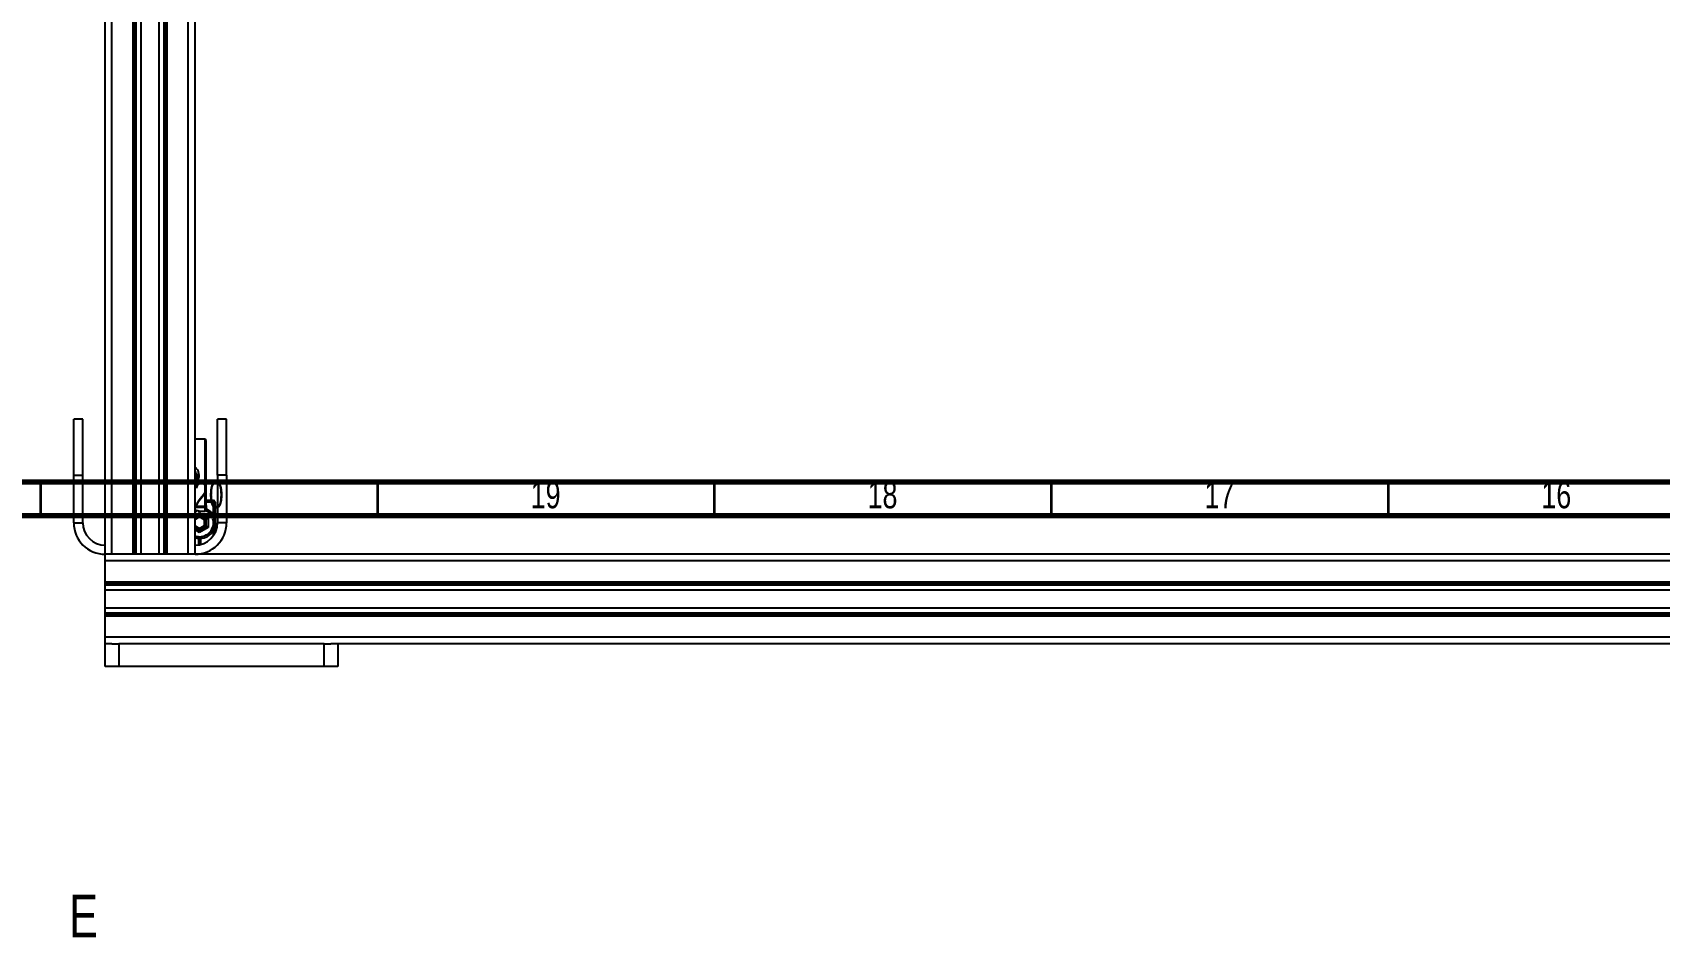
# Model space of a CAD drawing. Header units: millimetres. Extents: x -300 to 1184, y 5 to 1469.
# Drawn here: x 198.3 to 439.7, y 768.4 to 902.7 of the extents above; entities that cross this region are included whole.
import ezdxf

# ---------------------------------------------------------------- set-up
doc = ezdxf.new("R2010")
doc.units = ezdxf.units.MM
doc.styles.add('SLDTEXTSTYLE1', font='TXT', dxfattribs={"width": 0.75})

msp = doc.modelspace()

# ---------------------------------------------------------------- linework, layer by layer
at = {"color": 7, "linetype": 'Continuous', "lineweight": 25}
for p, q in [((210.06, 825.28), (210.06, 1069.94)), ((213.19, 825.28), (213.19, 1069.94)), ((213.32, 825.28), (213.32, 1069.94)), ((213.46, 825.28), (213.46, 1069.94)), ((213.52, 825.28), (213.52, 1069.94)), ((213.66, 825.28), (213.66, 1069.94)), ((214.38, 825.28), (214.38, 1069.94)), ((217.06, 825.28), (217.06, 1069.94)), ((217.79, 825.28), (217.79, 1069.94)), ((217.92, 825.28), (217.92, 1069.94)), ((217.99, 825.28), (217.99, 1069.94)), ((218.12, 825.28), (218.12, 1069.94)), ((218.26, 825.28), (218.26, 1069.94)), ((221.39, 825.28), (221.39, 1069.94)), ((222.39, 825.28), (222.39, 1069.94)), ((209.06, 825.28), (209.06, 1040.94)), ((205.72, 845.33), (204.39, 845.33)), ((204.39, 836.99), (204.39, 845.33)), ((205.72, 836.99), (205.72, 845.33)), ((227.06, 845.33), (225.72, 845.33)), ((225.72, 836.99), (225.72, 845.33)), ((227.06, 836.99), (227.06, 845.33)), ((223.89, 842.33), (222.39, 842.33)), ((224.06, 842.16), (223.89, 842.33)), ((223.89, 831.66), (223.89, 842.33)), ((224.06, 831.83), (224.06, 842.16)), ((204.39, 836.99), (205.72, 836.99)), ((204.39, 829.94), (204.39, 836.99)), ((205.72, 829.94), (205.72, 836.99)), ((222.43, 837.54), (222.39, 837.6)), ((222.58, 837.3), (222.43, 837.54)), ((227.06, 836.99), (225.72, 836.99)), ((225.72, 836.99), (225.72, 829.94)), ((227.06, 836.99), (227.06, 829.94)), ((224.06, 833.28), (225.12, 833.28)), ((225.12, 833.01), (225.12, 833.28)), ((225.39, 833.01), (225.12, 833.28)), ((222.39, 831.65), (222.62, 831.65)), ((222.39, 831.01), (223.06, 831.4)), ((223.06, 831.1), (222.39, 830.71)), ((223.06, 830.8), (222.39, 830.41)), ((222.59, 831.64), (222.6, 831.65)), ((222.62, 831.65), (222.66, 831.68)), ((223, 831.66), (223.89, 831.66)), ((223.06, 831.4), (224.32, 830.67)), ((223.06, 831.1), (223.06, 831.4)), ((224.06, 830.52), (223.06, 831.1)), ((223.06, 831.1), (223.06, 830.8)), ((223.8, 830.37), (223.06, 830.8)), ((223.89, 831.66), (224.06, 831.83)), ((225.12, 833.01), (224.06, 833.01)), ((224.06, 830.52), (224.32, 830.67)), ((224.32, 830.67), (224.32, 829.22)), ((225.12, 831.03), (225.12, 833.01)), ((225.12, 833.01), (225.39, 833.01)), ((225.39, 833.01), (225.39, 828.49)), ((204.39, 829.94), (205.72, 829.94)), ((222.39, 829.47), (223.06, 829.09)), ((222.39, 829.17), (223.06, 828.79)), ((223.06, 828.49), (222.39, 828.87)), ((223.06, 829.09), (223.8, 829.52)), ((223.06, 828.79), (224.06, 829.37)), ((224.32, 829.22), (223.06, 828.49)), ((223.06, 829.09), (223.06, 828.79)), ((223.06, 828.49), (223.06, 828.79)), ((224.06, 830.52), (223.8, 830.37)), ((223.8, 829.52), (223.8, 830.37)), ((224.06, 829.37), (223.8, 829.52)), ((224.06, 829.37), (224.06, 830.52)), ((224.32, 829.22), (224.06, 829.37)), ((225.12, 828.04), (225.12, 828.86)), ((227.06, 829.94), (225.72, 829.94)), ((222.9, 827.62), (222.9, 826.65)), ((223.06, 827.61), (223.06, 826.68)), ((223.21, 827.62), (223.21, 826.71)), ((210.06, 825.28), (209.06, 825.28)), ((209.06, 824.28), (209.06, 825.28)), ((513.06, 824.28), (209.06, 824.28)), ((209.06, 821.14), (209.06, 824.28)), ((213.19, 825.28), (210.06, 825.28)), ((213.32, 825.28), (213.19, 825.28)), ((213.46, 825.28), (213.32, 825.28)), ((213.52, 825.28), (213.46, 825.28)), ((213.66, 825.28), (213.52, 825.28)), ((217.79, 825.28), (213.66, 825.28)), ((217.92, 825.28), (217.79, 825.28)), ((217.99, 825.28), (217.92, 825.28)), ((218.12, 825.28), (217.99, 825.28)), ((218.26, 825.28), (218.12, 825.28)), ((221.39, 825.28), (218.26, 825.28)), ((222.39, 825.28), (221.39, 825.28)), ((499.72, 825.28), (222.39, 825.28)), ((223.06, 825.32), (223.06, 825.28)), ((513.06, 821.14), (209.06, 821.14)), ((209.06, 821.01), (209.06, 821.14)), ((513.06, 821.01), (209.06, 821.01)), ((209.06, 820.88), (209.06, 821.01)), ((513.06, 820.88), (209.06, 820.88)), ((209.06, 820.81), (209.06, 820.88)), ((513.06, 820.81), (209.06, 820.81)), ((209.06, 820.68), (209.06, 820.81)), ((513.06, 820.68), (209.06, 820.68)), ((209.06, 819.95), (209.06, 820.68)), ((513.06, 819.95), (209.06, 819.95)), ((209.06, 817.27), (209.06, 819.95)), ((513.06, 817.27), (209.06, 817.27)), ((209.06, 816.54), (209.06, 817.27)), ((513.06, 816.54), (209.06, 816.54)), ((209.06, 816.41), (209.06, 816.54)), ((513.06, 816.41), (209.06, 816.41)), ((209.06, 816.34), (209.06, 816.41)), ((513.06, 816.34), (209.06, 816.34)), ((209.06, 816.21), (209.06, 816.34)), ((513.06, 816.21), (209.06, 816.21)), ((209.06, 816.08), (209.06, 816.21)), ((513.06, 816.08), (209.06, 816.08)), ((209.06, 812.94), (209.06, 816.08)), ((513.06, 812.94), (209.06, 812.94)), ((209.06, 811.94), (209.06, 812.94)), ((209.06, 808.61), (209.06, 811.94)), ((210.06, 811.94), (209.06, 811.94)), ((210.06, 811.94), (211.06, 811.94)), ((211.06, 811.94), (211.06, 808.61)), ((241.56, 811.94), (211.06, 811.94)), ((241.56, 808.61), (241.56, 811.94)), ((241.56, 811.94), (242.56, 811.94)), ((479.55, 811.94), (242.56, 811.94)), ((243.56, 811.94), (243.56, 808.61)), ((211.06, 808.61), (209.06, 808.61)), ((241.56, 808.61), (211.06, 808.61)), ((243.56, 808.61), (241.56, 808.61))]:
    msp.add_line(p, q, dxfattribs=at)
at = {"color": 7, "linetype": 'Continuous', "lineweight": 70}
for p, q in [((15, 836), (1184, 836)), ((20, 831), (1179, 831))]:
    msp.add_line(p, q, dxfattribs=at)
at = {"color": 7, "linetype": 'Continuous', "lineweight": 35}
for p, q in [((199.5, 831), (199.5, 836)), ((249.5, 831), (249.5, 836)), ((299.5, 831), (299.5, 836)), ((349.5, 831), (349.5, 836)), ((399.5, 831), (399.5, 836))]:
    msp.add_line(p, q, dxfattribs=at)
at = {"color": 7, "linetype": 'Continuous', "lineweight": 25}
for centre, radius, start, end in [((221.56, 836.99), 1.07, 321.3752, 16.4202), ((223.06, 829.94), 2.33, 0, 64.6231), ((209.06, 829.94), 4.67, 180, 270), ((209.06, 829.94), 3.33, 180, 270), ((222.39, 829.94), 4.67, 270, 0), ((222.39, 829.94), 3.33, 270, 0), ((223.06, 829.94), 2.33, 253.3985, 0)]:
    msp.add_arc(centre, radius, start, end, dxfattribs=at)
at = {"color": 8, "linetype": 'Continuous', "lineweight": 25}
for start, end in [(0, 62.5947), (251.1809, 0)]:
    msp.add_arc((223.06, 829.94), 2.07, start, end, dxfattribs=at)
at = {"color": 7, "linetype": 'Continuous', "lineweight": 25}
for points, knots in [([(223, 836.99), (222.99, 837.15), (222.95, 837.46), (222.73, 837.88), (222.5, 838.07), (222.39, 838.16)], [0, 0, 0, 0, 0.343445, 0.686426, 1, 1, 1, 1]), ([(222.58, 837.3), (222.61, 837.18), (222.67, 836.95), (222.6, 836.59), (222.5, 836.34), (222.4, 836.25), (222.39, 836.24)], [0, 0, 0, 0, 0.317196, 0.636244, 0.971737, 1, 1, 1, 1]), ([(222.39, 835.82), (222.51, 835.92), (222.75, 836.13), (222.96, 836.55), (222.99, 836.85), (223, 836.99)], [0, 0, 0, 0, 0.344523, 0.696286, 1, 1, 1, 1]), ([(223, 831.66), (222.99, 831.66), (222.95, 831.67), (222.74, 831.73), (222.5, 831.77), (222.39, 831.79)], [0, 0, 0, 0, 0.332429, 0.675643, 1, 1, 1, 1])]:
    msp.add_open_spline(points, degree=3, knots=knots, dxfattribs=at)
at = {"color": 8, "linetype": 'Continuous', "lineweight": 25}
msp.add_open_spline([(223, 836.99), (222.94, 836.99), (222.87, 836.99), (222.8, 836.99), (222.79, 836.99)], degree=3, knots=[0, 0, 0, 0, 0.883763, 1, 1, 1, 1], dxfattribs=at)

# ---------------------------------------------------------------- texts
at = {"color": 7, "linetype": 'Continuous', "lineweight": 0, "char_height": 3.969, "attachment_point": 2, "style": 'SLDTEXTSTYLE1'}
for s, insert in [('20', (224.42, 836.06)), ('19', (274.42, 836.06)), ('18', (324.42, 836.06)), ('17', (374.42, 836.06)), ('16', (424.42, 836.06))]:
    msp.add_mtext(s, dxfattribs=dict(at, insert=insert))
at = {"color": 7, "linetype": 'Continuous', "insert": (203.72, 774.72), "char_height": 6.35, "attachment_point": 1, "style": 'SLDTEXTSTYLE1'}
msp.add_mtext('E', dxfattribs=at)

doc.saveas('drawing.dxf')
